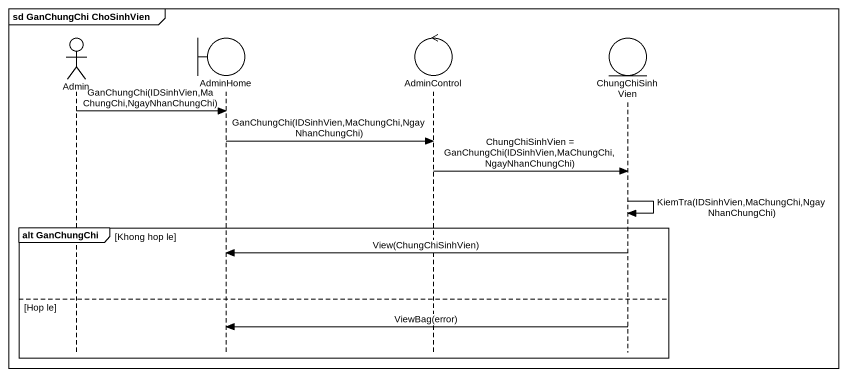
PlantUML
@startuml
mainframe sd GanChungChi ChoSinhVien
hide footbox
actor Admin
boundary AdminHome
control AdminControl
entity ChungChiSinhVien

Admin -> AdminHome : GanChungChi(IDSinhVien,MaChungChi,NgayNhanChungChi)
AdminHome -> AdminControl : GanChungChi(IDSinhVien,MaChungChi,NgayNhanChungChi)
AdminControl -> ChungChiSinhVien : ChungChiSinhVien = GanChungChi(IDSinhVien,MaChungChi,NgayNhanChungChi)
ChungChiSinhVien -> ChungChiSinhVien : KiemTra(IDSinhVien,MaChungChi,NgayNhanChungChi)
group alt GanChungChi [Khong hop le]
  ChungChiSinhVien -> AdminHome : View(ChungChiSinhVien)
else Hop le
  ChungChiSinhVien -> AdminHome : ViewBag(error)
end
@enduml
